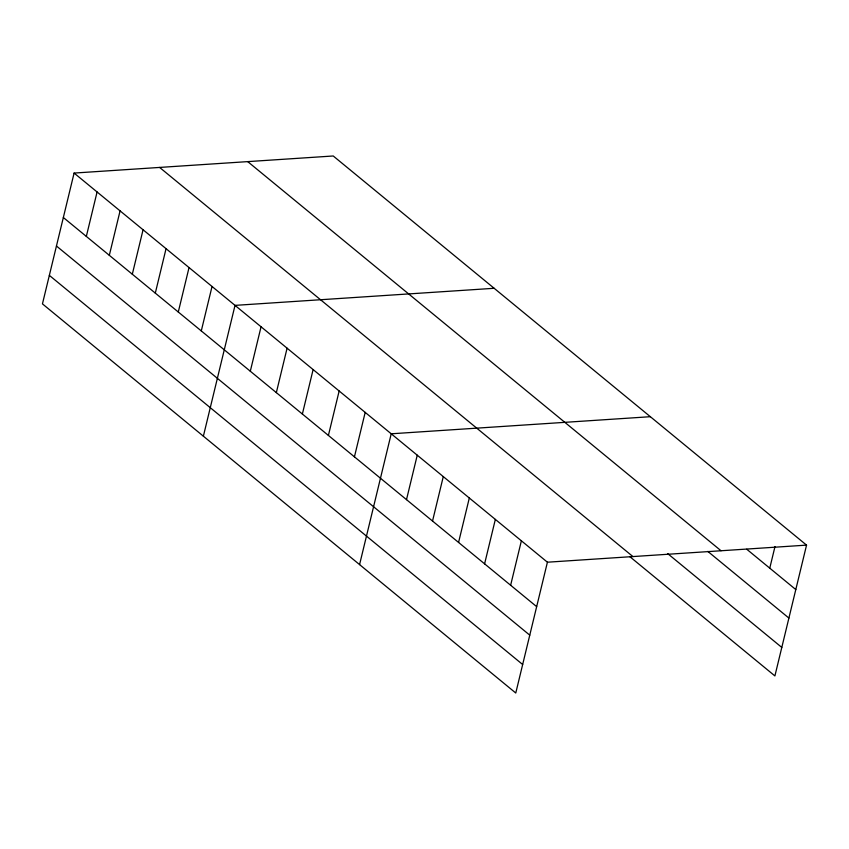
<?xml version="1.0" encoding="UTF-8"?>
<svg xmlns="http://www.w3.org/2000/svg" width="849" height="849" viewBox="0 0 849 849"><rect width="100%" height="100%" fill="white"/><g stroke="black" fill="none" stroke-linecap="round" stroke-linejoin="round"><path stroke-width="1.27" d="M74.096 173.069L42.45 303.878L515.768 693.017L547.414 562.208L74.096 173.069L333.233 155.983L806.55 545.122L774.904 675.931L629.725 556.573M86.333 236.415L97.083 191.97M109.319 255.316L120.08 210.87M132.317 274.216L143.067 229.771M155.303 293.117L166.054 248.672M178.29 312.018L189.04 267.573M201.287 330.919L212.038 286.474M203.378 436.184L235.024 305.375L494.16 288.289M250.306 371.225L261.057 326.78M276.339 392.631L287.089 348.186M302.371 414.036L313.122 369.58M328.404 435.431L339.154 390.986M354.436 456.836L365.187 412.391M359.573 564.606L391.219 433.797L650.355 416.7M406.501 499.647L417.252 455.191M432.534 521.042L443.284 476.597M458.566 542.447L469.317 498.002M484.599 563.853L495.349 519.408M510.631 585.258L521.382 540.813M769.767 568.161L774.988 546.576M547.414 562.208L806.55 545.122M746.738 549.229L795.8 589.567M247.717 161.618L721.034 550.757M707.801 551.394L788.901 618.072M667.654 553.59L781.802 647.437M159.612 167.423L632.929 556.573M63.346 217.514L536.664 606.653M56.448 246.008L529.765 635.158M49.348 275.373L522.666 664.523"/></g></svg>
